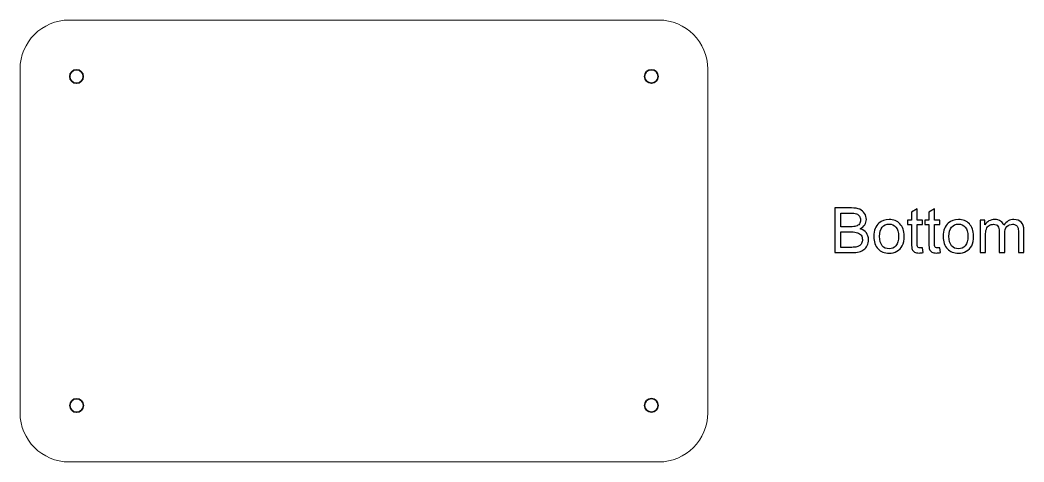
# Model space of a CAD drawing. Header units: millimetres. Extents: x 198 to 2216, y -826 to 151.
# Drawn here: x 1124.5 to 1533.2, y -444.3 to -264.3 of the extents above; entities that cross this region are included whole.
import ezdxf

# ---------------------------------------------------------------- set-up
doc = ezdxf.new("R2010")
doc.units = ezdxf.units.MM
doc.header["$MEASUREMENT"] = 0
doc.layers.add('Layer 1', color=7, linetype='Continuous')

msp = doc.modelspace()

# ---------------------------------------------------------------- linework, layer by layer
at = {"layer": 'Layer 1', "color": 250, "lineweight": 35}
for centre in [(1147.4378, -287.31), (1381.4873, -287.27), (1147.4772, -421.335), (1381.4873, -421.2695)]:
    msp.add_ellipse(centre, major_axis=(0, 2.75), ratio=1, dxfattribs=at)
at = {"layer": 'Layer 1', "color": 250, "lineweight": 18}
msp.add_open_spline([(1144.4573, -264.3065), (1144.4573, -264.3065), (1384.4572, -264.3065), (1384.4572, -264.3065), (1395.4572, -264.3065), (1404.4572, -273.3065), (1404.4572, -284.3064), (1404.4572, -284.3064), (1404.4572, -424.3066), (1404.4572, -424.3066), (1404.4572, -435.3065), (1395.4572, -444.3065), (1384.4572, -444.3065), (1384.4572, -444.3065), (1144.4573, -444.3065), (1144.4573, -444.3065), (1133.4572, -444.3065), (1124.4572, -435.3065), (1124.4572, -424.3066), (1124.4572, -424.3066), (1124.4572, -284.3064), (1124.4572, -284.3064), (1124.4572, -273.3065), (1133.4572, -264.3065), (1144.4573, -264.3065)], degree=3, knots=[0, 0, 0, 0, 0.125, 0.125, 0.125, 0.25, 0.25, 0.25, 0.375, 0.375, 0.375, 0.5, 0.5, 0.5, 0.625, 0.625, 0.625, 0.75, 0.75, 0.75, 0.875, 0.875, 0.875, 1, 1, 1, 1], dxfattribs=at)
at = {"layer": 'Layer 1', "color": 250}
for points, knots in [([(1456.1477, -359.0247), (1456.1477, -359.0247), (1456.1477, -340.8383), (1456.1477, -340.8383), (1456.1477, -340.8383), (1462.9718, -340.8383), (1462.9718, -340.8383), (1464.3604, -340.8383), (1465.4737, -341.0203), (1466.3162, -341.3886), (1467.1544, -341.7569), (1467.8105, -342.3242), (1468.2847, -343.0904), (1468.763, -343.8524), (1469.0001, -344.6525), (1469.0001, -345.4907), (1469.0001, -346.2654), (1468.7884, -346.9978), (1468.3693, -347.6836), (1467.9502, -348.3694), (1467.3152, -348.924), (1466.4643, -349.3473), (1467.565, -349.669), (1468.4117, -350.2194), (1469.0001, -350.9983), (1469.5928, -351.773), (1469.8891, -352.6916), (1469.8891, -353.75), (1469.8891, -354.6051), (1469.7071, -355.3967), (1469.3472, -356.1291), (1468.9874, -356.8615), (1468.5429, -357.4245), (1468.0137, -357.8224), (1467.4846, -358.2161), (1466.8199, -358.5167), (1466.0241, -358.7199), (1465.224, -358.9231), (1464.2461, -359.0247), (1463.0861, -359.0247), (1463.0861, -359.0247), (1456.1477, -359.0247), (1456.1477, -359.0247)], [0, 0, 0, 0, 0.07142857, 0.07142857, 0.07142857, 0.14285714, 0.14285714, 0.14285714, 0.21428571, 0.21428571, 0.21428571, 0.28571429, 0.28571429, 0.28571429, 0.35714286, 0.35714286, 0.35714286, 0.42857143, 0.42857143, 0.42857143, 0.5, 0.5, 0.5, 0.57142857, 0.57142857, 0.57142857, 0.64285714, 0.64285714, 0.64285714, 0.71428571, 0.71428571, 0.71428571, 0.78571429, 0.78571429, 0.78571429, 0.85714286, 0.85714286, 0.85714286, 0.92857143, 0.92857143, 0.92857143, 1, 1, 1, 1]), ([(1458.5607, -348.4837), (1458.5607, -348.4837), (1462.4935, -348.4837), (1462.4935, -348.4837), (1463.5603, -348.4837), (1464.3265, -348.4117), (1464.7879, -348.272), (1465.4018, -348.09), (1465.8632, -347.7852), (1466.1722, -347.3619), (1466.4813, -346.9385), (1466.6379, -346.4094), (1466.6379, -345.7701), (1466.6379, -345.1648), (1466.494, -344.6314), (1466.2019, -344.1742), (1465.914, -343.7127), (1465.4991, -343.3952), (1464.9615, -343.2259), (1464.4239, -343.0566), (1463.501, -342.9719), (1462.1971, -342.9719), (1462.1971, -342.9719), (1458.5607, -342.9719), (1458.5607, -342.9719), (1458.5607, -342.9719), (1458.5607, -348.4837), (1458.5607, -348.4837)], [0, 0, 0, 0, 0.11111111, 0.11111111, 0.11111111, 0.22222222, 0.22222222, 0.22222222, 0.33333333, 0.33333333, 0.33333333, 0.44444444, 0.44444444, 0.44444444, 0.55555556, 0.55555556, 0.55555556, 0.66666667, 0.66666667, 0.66666667, 0.77777778, 0.77777778, 0.77777778, 0.88888889, 0.88888889, 0.88888889, 1, 1, 1, 1]), ([(1491.8897, -357.0308), (1491.8897, -357.0308), (1492.1945, -359.0035), (1492.1945, -359.0035), (1491.568, -359.1348), (1491.0049, -359.2025), (1490.5139, -359.2025), (1489.7053, -359.2025), (1489.0788, -359.0755), (1488.63, -358.8173), (1488.1855, -358.559), (1487.8723, -358.2246), (1487.6902, -357.8055), (1487.5082, -357.3864), (1487.4193, -356.5059), (1487.4193, -355.1639), (1487.4193, -355.1639), (1487.4193, -347.5693), (1487.4193, -347.5693), (1487.4193, -347.5693), (1485.7683, -347.5693), (1485.7683, -347.5693), (1485.7683, -347.5693), (1485.7683, -345.8421), (1485.7683, -345.8421), (1485.7683, -345.8421), (1487.4193, -345.8421), (1487.4193, -345.8421), (1487.4193, -345.8421), (1487.4193, -342.5824), (1487.4193, -342.5824), (1487.4193, -342.5824), (1489.6545, -341.2405), (1489.6545, -341.2405), (1489.6545, -341.2405), (1489.6545, -345.8421), (1489.6545, -345.8421), (1489.6545, -345.8421), (1491.8897, -345.8421), (1491.8897, -345.8421), (1491.8897, -345.8421), (1491.8897, -347.5693), (1491.8897, -347.5693), (1491.8897, -347.5693), (1489.6545, -347.5693), (1489.6545, -347.5693), (1489.6545, -347.5693), (1489.6545, -355.2909), (1489.6545, -355.2909), (1489.6545, -355.9301), (1489.6926, -356.3408), (1489.773, -356.5228), (1489.8492, -356.7048), (1489.9762, -356.8488), (1490.154, -356.9588), (1490.3318, -357.0647), (1490.5858, -357.1197), (1490.916, -357.1197), (1491.1616, -357.1197), (1491.4875, -357.0901), (1491.8897, -357.0308)], [0, 0, 0, 0, 0.05, 0.05, 0.05, 0.1, 0.1, 0.1, 0.15, 0.15, 0.15, 0.2, 0.2, 0.2, 0.25, 0.25, 0.25, 0.3, 0.3, 0.3, 0.35, 0.35, 0.35, 0.4, 0.4, 0.4, 0.45, 0.45, 0.45, 0.5, 0.5, 0.5, 0.55, 0.55, 0.55, 0.6, 0.6, 0.6, 0.65, 0.65, 0.65, 0.7, 0.7, 0.7, 0.75, 0.75, 0.75, 0.8, 0.8, 0.8, 0.85, 0.85, 0.85, 0.9, 0.9, 0.9, 0.95, 0.95, 0.95, 1, 1, 1, 1]), ([(1498.9467, -357.0308), (1498.9467, -357.0308), (1499.2515, -359.0035), (1499.2515, -359.0035), (1498.625, -359.1348), (1498.0619, -359.2025), (1497.5709, -359.2025), (1496.7623, -359.2025), (1496.1358, -359.0755), (1495.687, -358.8173), (1495.2425, -358.559), (1494.9293, -358.2246), (1494.7472, -357.8055), (1494.5652, -357.3864), (1494.4763, -356.5059), (1494.4763, -355.1639), (1494.4763, -355.1639), (1494.4763, -347.5693), (1494.4763, -347.5693), (1494.4763, -347.5693), (1492.8253, -347.5693), (1492.8253, -347.5693), (1492.8253, -347.5693), (1492.8253, -345.8421), (1492.8253, -345.8421), (1492.8253, -345.8421), (1494.4763, -345.8421), (1494.4763, -345.8421), (1494.4763, -345.8421), (1494.4763, -342.5824), (1494.4763, -342.5824), (1494.4763, -342.5824), (1496.7115, -341.2405), (1496.7115, -341.2405), (1496.7115, -341.2405), (1496.7115, -345.8421), (1496.7115, -345.8421), (1496.7115, -345.8421), (1498.9467, -345.8421), (1498.9467, -345.8421), (1498.9467, -345.8421), (1498.9467, -347.5693), (1498.9467, -347.5693), (1498.9467, -347.5693), (1496.7115, -347.5693), (1496.7115, -347.5693), (1496.7115, -347.5693), (1496.7115, -355.2909), (1496.7115, -355.2909), (1496.7115, -355.9301), (1496.7496, -356.3408), (1496.83, -356.5228), (1496.9062, -356.7048), (1497.0332, -356.8488), (1497.211, -356.9588), (1497.3888, -357.0647), (1497.6428, -357.1197), (1497.973, -357.1197), (1498.2186, -357.1197), (1498.5445, -357.0901), (1498.9467, -357.0308)], [0, 0, 0, 0, 0.05, 0.05, 0.05, 0.1, 0.1, 0.1, 0.15, 0.15, 0.15, 0.2, 0.2, 0.2, 0.25, 0.25, 0.25, 0.3, 0.3, 0.3, 0.35, 0.35, 0.35, 0.4, 0.4, 0.4, 0.45, 0.45, 0.45, 0.5, 0.5, 0.5, 0.55, 0.55, 0.55, 0.6, 0.6, 0.6, 0.65, 0.65, 0.65, 0.7, 0.7, 0.7, 0.75, 0.75, 0.75, 0.8, 0.8, 0.8, 0.85, 0.85, 0.85, 0.9, 0.9, 0.9, 0.95, 0.95, 0.95, 1, 1, 1, 1]), ([(1472.0735, -352.4334), (1472.0735, -349.9992), (1472.7508, -348.1958), (1474.1097, -347.0232), (1475.24, -346.0495), (1476.6243, -345.5627), (1478.2542, -345.5627), (1480.0618, -345.5627), (1481.5435, -346.1554), (1482.6949, -347.3407), (1483.8422, -348.5218), (1484.4179, -350.1601), (1484.4179, -352.2471), (1484.4179, -353.9405), (1484.1639, -355.2697), (1483.6559, -356.2392), (1483.1479, -357.2086), (1482.4071, -357.9621), (1481.4334, -358.4998), (1480.464, -359.0374), (1479.4014, -359.3041), (1478.2542, -359.3041), (1476.4084, -359.3041), (1474.9183, -358.7157), (1473.7795, -357.5346), (1472.6408, -356.3535), (1472.0735, -354.6517), (1472.0735, -352.4334)], [0, 0, 0, 0, 0.11111111, 0.11111111, 0.11111111, 0.22222222, 0.22222222, 0.22222222, 0.33333333, 0.33333333, 0.33333333, 0.44444444, 0.44444444, 0.44444444, 0.55555556, 0.55555556, 0.55555556, 0.66666667, 0.66666667, 0.66666667, 0.77777778, 0.77777778, 0.77777778, 0.88888889, 0.88888889, 0.88888889, 1, 1, 1, 1]), ([(1500.3141, -352.4334), (1500.3141, -349.9992), (1500.9914, -348.1958), (1502.3503, -347.0232), (1503.4806, -346.0495), (1504.8649, -345.5627), (1506.4948, -345.5627), (1508.3024, -345.5627), (1509.7841, -346.1554), (1510.9355, -347.3407), (1512.0828, -348.5218), (1512.6585, -350.1601), (1512.6585, -352.2471), (1512.6585, -353.9405), (1512.4045, -355.2697), (1511.8965, -356.2392), (1511.3885, -357.2086), (1510.6477, -357.9621), (1509.674, -358.4998), (1508.7046, -359.0374), (1507.642, -359.3041), (1506.4948, -359.3041), (1504.649, -359.3041), (1503.1589, -358.7157), (1502.0201, -357.5346), (1500.8814, -356.3535), (1500.3141, -354.6517), (1500.3141, -352.4334)], [0, 0, 0, 0, 0.11111111, 0.11111111, 0.11111111, 0.22222222, 0.22222222, 0.22222222, 0.33333333, 0.33333333, 0.33333333, 0.44444444, 0.44444444, 0.44444444, 0.55555556, 0.55555556, 0.55555556, 0.66666667, 0.66666667, 0.66666667, 0.77777778, 0.77777778, 0.77777778, 0.88888889, 0.88888889, 0.88888889, 1, 1, 1, 1]), ([(1515.2789, -359.0247), (1515.2789, -359.0247), (1515.2789, -345.8421), (1515.2789, -345.8421), (1515.2789, -345.8421), (1517.2855, -345.8421), (1517.2855, -345.8421), (1517.2855, -345.8421), (1517.2855, -347.7048), (1517.2855, -347.7048), (1517.6961, -347.0613), (1518.2465, -346.5406), (1518.9323, -346.1511), (1519.6181, -345.7574), (1520.397, -345.5627), (1521.2733, -345.5627), (1522.247, -345.5627), (1523.0471, -345.7659), (1523.6694, -346.1681), (1524.2917, -346.5745), (1524.7319, -347.1375), (1524.9859, -347.8656), (1526.0358, -346.3289), (1527.3947, -345.5627), (1529.0711, -345.5627), (1530.3834, -345.5627), (1531.3952, -345.9225), (1532.0979, -346.6464), (1532.8049, -347.3703), (1533.1605, -348.4837), (1533.1605, -349.9865), (1533.1605, -349.9865), (1533.1605, -359.0247), (1533.1605, -359.0247), (1533.1605, -359.0247), (1530.9253, -359.0247), (1530.9253, -359.0247), (1530.9253, -359.0247), (1530.9253, -350.7274), (1530.9253, -350.7274), (1530.9253, -349.8384), (1530.8491, -349.1949), (1530.7052, -348.8012), (1530.5612, -348.4075), (1530.2988, -348.0942), (1529.9135, -347.8529), (1529.5325, -347.6116), (1529.0838, -347.4931), (1528.5716, -347.4931), (1527.6402, -347.4931), (1526.8698, -347.8021), (1526.2559, -348.416), (1525.6421, -349.034), (1525.3373, -350.0204), (1525.3373, -351.3751), (1525.3373, -351.3751), (1525.3373, -359.0247), (1525.3373, -359.0247), (1525.3373, -359.0247), (1523.1021, -359.0247), (1523.1021, -359.0247), (1523.1021, -359.0247), (1523.1021, -350.4691), (1523.1021, -350.4691), (1523.1021, -349.4785), (1522.9201, -348.7335), (1522.556, -348.2382), (1522.1919, -347.7429), (1521.595, -347.4931), (1520.7695, -347.4931), (1520.143, -347.4931), (1519.563, -347.6582), (1519.0296, -347.9884), (1518.4962, -348.3186), (1518.111, -348.8012), (1517.8697, -349.4404), (1517.6326, -350.0754), (1517.5141, -350.9941), (1517.5141, -352.1921), (1517.5141, -352.1921), (1517.5141, -359.0247), (1517.5141, -359.0247), (1517.5141, -359.0247), (1515.2789, -359.0247), (1515.2789, -359.0247)], [0, 0, 0, 0, 0.03571429, 0.03571429, 0.03571429, 0.07142857, 0.07142857, 0.07142857, 0.10714286, 0.10714286, 0.10714286, 0.14285714, 0.14285714, 0.14285714, 0.17857143, 0.17857143, 0.17857143, 0.21428571, 0.21428571, 0.21428571, 0.25, 0.25, 0.25, 0.28571429, 0.28571429, 0.28571429, 0.32142857, 0.32142857, 0.32142857, 0.35714286, 0.35714286, 0.35714286, 0.39285714, 0.39285714, 0.39285714, 0.42857143, 0.42857143, 0.42857143, 0.46428571, 0.46428571, 0.46428571, 0.5, 0.5, 0.5, 0.53571429, 0.53571429, 0.53571429, 0.57142857, 0.57142857, 0.57142857, 0.60714286, 0.60714286, 0.60714286, 0.64285714, 0.64285714, 0.64285714, 0.67857143, 0.67857143, 0.67857143, 0.71428571, 0.71428571, 0.71428571, 0.75, 0.75, 0.75, 0.78571429, 0.78571429, 0.78571429, 0.82142857, 0.82142857, 0.82142857, 0.85714286, 0.85714286, 0.85714286, 0.89285714, 0.89285714, 0.89285714, 0.92857143, 0.92857143, 0.92857143, 0.96428571, 0.96428571, 0.96428571, 1, 1, 1, 1]), ([(1458.5607, -356.8911), (1458.5607, -356.8911), (1463.0904, -356.8911), (1463.0904, -356.8911), (1463.8693, -356.8911), (1464.4154, -356.8615), (1464.7329, -356.8022), (1465.2832, -356.7048), (1465.7489, -356.5397), (1466.1214, -356.3069), (1466.494, -356.0741), (1466.7988, -355.7354), (1467.0401, -355.2909), (1467.2814, -354.8464), (1467.3999, -354.3342), (1467.3999, -353.7542), (1467.3999, -353.0726), (1467.2263, -352.4842), (1466.875, -351.9804), (1466.5278, -351.4767), (1466.0452, -351.1253), (1465.4272, -350.9221), (1464.8133, -350.7189), (1463.9243, -350.6173), (1462.7686, -350.6173), (1462.7686, -350.6173), (1458.5607, -350.6173), (1458.5607, -350.6173), (1458.5607, -350.6173), (1458.5607, -356.8911), (1458.5607, -356.8911)], [0, 0, 0, 0, 0.1, 0.1, 0.1, 0.2, 0.2, 0.2, 0.3, 0.3, 0.3, 0.4, 0.4, 0.4, 0.5, 0.5, 0.5, 0.6, 0.6, 0.6, 0.7, 0.7, 0.7, 0.8, 0.8, 0.8, 0.9, 0.9, 0.9, 1, 1, 1, 1]), ([(1474.3595, -352.4376), (1474.3595, -354.1225), (1474.7278, -355.384), (1475.4644, -356.218), (1476.2052, -357.0562), (1477.1323, -357.4753), (1478.2542, -357.4753), (1479.3633, -357.4753), (1480.2862, -357.0562), (1481.027, -356.2138), (1481.7636, -355.3713), (1482.1319, -354.0886), (1482.1319, -352.3657), (1482.1319, -350.7401), (1481.7594, -349.5082), (1481.0185, -348.6742), (1480.2777, -347.836), (1479.3548, -347.4169), (1478.2542, -347.4169), (1477.1323, -347.4169), (1476.2052, -347.8318), (1475.4644, -348.6657), (1474.7278, -349.4997), (1474.3595, -350.757), (1474.3595, -352.4376)], [0, 0, 0, 0, 0.125, 0.125, 0.125, 0.25, 0.25, 0.25, 0.375, 0.375, 0.375, 0.5, 0.5, 0.5, 0.625, 0.625, 0.625, 0.75, 0.75, 0.75, 0.875, 0.875, 0.875, 1, 1, 1, 1]), ([(1502.6001, -352.4376), (1502.6001, -354.1225), (1502.9684, -355.384), (1503.705, -356.218), (1504.4458, -357.0562), (1505.3729, -357.4753), (1506.4948, -357.4753), (1507.6039, -357.4753), (1508.5268, -357.0562), (1509.2676, -356.2138), (1510.0042, -355.3713), (1510.3725, -354.0886), (1510.3725, -352.3657), (1510.3725, -350.7401), (1510, -349.5082), (1509.2591, -348.6742), (1508.5183, -347.836), (1507.5954, -347.4169), (1506.4948, -347.4169), (1505.3729, -347.4169), (1504.4458, -347.8318), (1503.705, -348.6657), (1502.9684, -349.4997), (1502.6001, -350.757), (1502.6001, -352.4376)], [0, 0, 0, 0, 0.125, 0.125, 0.125, 0.25, 0.25, 0.25, 0.375, 0.375, 0.375, 0.5, 0.5, 0.5, 0.625, 0.625, 0.625, 0.75, 0.75, 0.75, 0.875, 0.875, 0.875, 1, 1, 1, 1])]:
    msp.add_open_spline(points, degree=3, knots=knots, dxfattribs=at)

doc.saveas('drawing.dxf')
